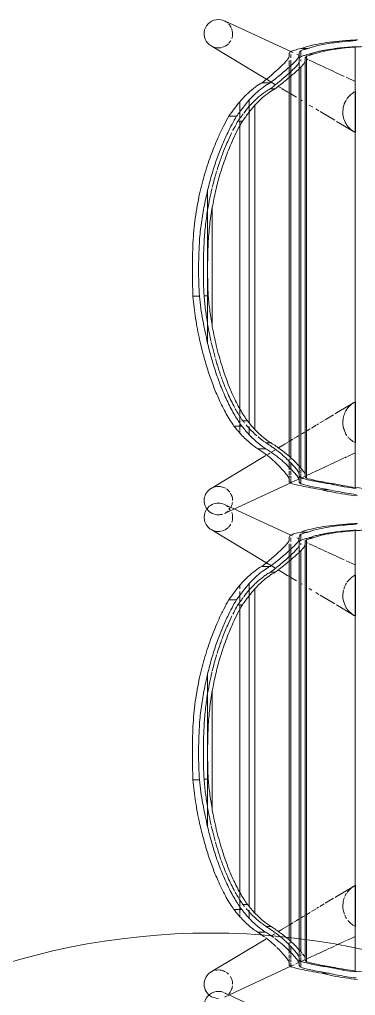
# Model space of a CAD drawing. Header units: millimetres. Extents: x 81609 to 272668, y -8553 to 29000.
# Drawn here: x 106368 to 106651, y 19485 to 20309 of the extents above; entities that cross this region are included whole.
import ezdxf

# ---------------------------------------------------------------- set-up
doc = ezdxf.new("R2010")
doc.units = ezdxf.units.MM
doc.layers.add('I-FURN-1', color=7, linetype='Continuous', lineweight=9, true_color=0xf0f0f0)

# ---------------------------------------------------------------- blocks, each defined once
blk = doc.blocks.new('Chair_IconsOfDenmark_NamNam_WoodChair - 1_186-26336287-План размещения напольных электротехнических лючков и розеток 2 этажа в осях 23-33')
at = {"layer": 'I-FURN-1'}
for p, q in [((188.81, 270.72), (188.81, 276.1)), ((165.38, 263.74), (149.05, 263.74)), ((261.79, 263.74), (165.38, 263.74)), ((261.79, 263.74), (165.38, 263.74)), ((189.26, 266.79), (189.26, 263.25)), ((278.31, 263.74), (261.79, 263.74)), ((26.64, 260.87), (54.37, 214.77)), ((264.14, 259.78), (163.1, 259.78)), ((372.36, 214.77), (400.09, 260.87)), ((31.75, 192.92), (5.47, 249.64)), ((421.27, 249.64), (395.33, 193.66)), ((79.27, 234.97), (79.27, 241.51)), ((340.75, 239.38), (340.75, 245.82)), ((75.16, 236.61), (73.3, 236.61)), ((87.82, 236.61), (75.9, 236.61)), ((83.69, 234.02), (83.69, 230.18)), ((93.38, 236.61), (89.01, 236.61)), ((332.08, 236.61), (93.87, 236.61)), ((336.59, 236.61), (332.55, 236.61)), ((336.59, 238.17), (336.59, 234.38)), ((353.01, 236.61), (338.72, 236.61)), ((77.21, 228.61), (71.82, 228.61)), ((350.06, 223.91), (76.35, 223.91)), ((78.88, 228.61), (77.21, 228.61)), ((78.88, 228.61), (77.21, 228.61)), ((349.14, 228.61), (81.81, 228.61)), ((349.14, 228.61), (81.81, 228.61)), ((354.59, 228.61), (349.14, 228.61)), ((60.16, 214.77), (60.16, 221.48)), ((60.16, 214.64), (60.16, 214.77)), ((65.06, 214.31), (65.06, 210.29)), ((368.9, 211.03), (368.9, 217.96)), ((55.38, 213.09), (56.48, 211.26)), ((57.11, 210.2), (58.94, 207.17)), ((363.99, 206.68), (363.99, 210.74)), ((367.37, 206.47), (371.99, 214.14)), ((60.8, 204.07), (61.76, 202.48)), ((61.78, 202.44), (62.57, 201.12)), ((62.68, 200.94), (64.25, 198.33)), ((64.47, 197.96), (65.53, 196.21)), ((361.1, 196.04), (363.98, 200.83)), ((364.05, 200.95), (365.97, 204.14)), ((32.96, 193.59), (31.12, 193.59)), ((32.76, 190.73), (31.86, 192.68)), ((34.57, 186.84), (32.76, 190.73)), ((35.34, 195.1), (32.83, 195.1)), ((34.78, 193.59), (32.96, 193.59)), ((37.05, 193.59), (35.22, 193.59)), ((37.58, 195.1), (35.34, 195.1)), ((41.13, 193.59), (37.96, 193.59)), ((41.21, 195.1), (38.1, 195.1)), ((48.1, 193.59), (41.72, 193.59)), ((50.14, 195.1), (42.28, 195.1)), ((51.56, 195.1), (50.14, 195.1)), ((52.37, 193.59), (51.02, 193.59)), ((378.4, 193.59), (52.45, 193.59)), ((377.09, 195.1), (53.8, 195.1)), ((65.91, 195.58), (68.17, 191.81)), ((68.65, 191.02), (70.09, 188.62)), ((356.8, 188.9), (359.56, 193.48)), ((359.84, 193.94), (360.99, 195.86)), ((382.16, 195.1), (377.09, 195.1)), ((388.01, 193.59), (378.4, 193.59)), ((387.89, 195.1), (383.31, 195.1)), ((391.21, 193.59), (389.93, 193.59)), ((393.12, 195.1), (390.75, 195.1)), ((392.97, 193.59), (391.58, 193.59)), ((395.33, 193.66), (394.62, 192.13)), ((37.4, 185.19), (30.6, 185.19)), ((33.1, 186.5), (43.37, 186.5)), ((36.81, 182), (35.34, 185.16)), ((35.63, 185.19), (37.4, 185.19)), ((39.68, 186.6), (37.29, 186.6)), ((37.4, 185.19), (38.9, 185.19)), ((38.9, 185.19), (37.4, 185.19)), ((37.77, 181.5), (388.18, 181.5)), ((39.57, 185.19), (42.24, 185.19)), ((42.24, 185.19), (39.57, 185.19)), ((41.58, 186.6), (39.68, 186.6)), ((71.25, 186.6), (42.36, 186.6)), ((43.5, 186.5), (382.24, 186.5)), ((43.86, 185.19), (382.27, 185.19)), ((382.27, 185.19), (43.86, 185.19)), ((70.14, 188.54), (71.08, 186.98)), ((383.55, 186.6), (71.64, 186.6)), ((72.32, 184.91), (73.09, 183.64)), ((73.12, 183.59), (74.03, 182.07)), ((353.81, 183.92), (354.58, 185.19)), ((382.6, 186.5), (392.79, 186.5)), ((386.52, 186.6), (384.89, 186.6)), ((388.82, 186.6), (386.52, 186.6)), ((387.24, 185.19), (388.67, 185.19)), ((388.67, 185.19), (387.24, 185.19)), ((396.02, 185.19), (390.99, 185.19)), ((393, 188.63), (392.08, 186.65)), ((397.95, 178.82), (397.95, 184.92)), ((391.35, 180.26), (35.32, 180.26)), ((39.08, 177.09), (37.62, 180.24)), ((41.5, 171.87), (39.31, 176.59)), ((75.27, 180.01), (76.96, 177.2)), ((77.57, 176.2), (79.98, 172.19)), ((348.46, 175.01), (350.23, 177.97)), ((386.37, 174.32), (385.77, 173.03)), ((388.11, 178.08), (386.57, 174.76)), ((389.12, 180.26), (388.49, 178.9)), ((393.02, 178.32), (393.02, 174.72)), ((25.53, 161.18), (25.53, 167.51)), ((42.47, 169.77), (41.55, 171.75)), ((44.71, 164.94), (42.61, 169.46)), ((80.39, 171.51), (81.23, 170.11)), ((81.87, 169.04), (84.03, 165.45)), ((337.37, 156.58), (344.75, 168.85)), ((345.33, 169.82), (346.9, 172.43)), ((382.2, 165.33), (381.18, 163.12)), ((384.07, 169.37), (382.4, 165.76)), ((385.65, 172.76), (384.17, 169.57)), ((30.44, 160.25), (30.44, 156.41)), ((46.34, 161.42), (44.82, 164.71)), ((48.51, 156.74), (46.56, 160.95)), ((84.59, 164.52), (88.83, 157.47)), ((378.31, 156.92), (377.72, 155.66)), ((381.02, 162.77), (378.52, 157.38)), ((49.7, 154.18), (48.68, 156.37)), ((52.33, 148.49), (49.99, 153.55)), ((89.54, 156.28), (90.32, 154.99)), ((90.32, 154.99), (99.21, 140.2)), ((327.52, 140.2), (336.42, 155)), ((377.51, 155.21), (374.38, 148.46)), ((53.26, 146.49), (52.57, 147.98)), ((56.3, 139.92), (53.61, 145.73)), ((373.72, 147.02), (370.14, 139.3)), ((399.13, 139.28), (27.46, 139.28)), ((65.06, 139.11), (99.83, 139.11)), ((326.9, 139.11), (361.67, 139.11))]:
    blk.add_line(p, q, dxfattribs=at)
for centre, start, end in [((16.35, 254.69), 127.35394, 180), ((16.35, 254.69), 25.09167, 127.35394), ((410.38, 254.69), 0, 148.97468), ((16.35, 254.69), 0, 25.09167), ((410.38, 254.69), 157.41264, 177.33433), ((16.35, 254.69), 180.19708, 197.86118), ((16.35, 254.69), 204.8593, 222.76701), ((16.35, 254.69), 307.25288, 325.21362), ((16.35, 254.69), 330.20628, 347.32894), ((16.35, 254.69), 347.88821, 357.85567), ((410.38, 254.69), 177.33433, 180), ((410.38, 254.69), 180, 190.24056), ((410.38, 254.69), 193.26516, 225), ((410.38, 254.69), 317.23299, 0), ((16.35, 254.69), 228.09073, 235.71798), ((16.35, 254.69), 244.0927, 262.93771), ((16.35, 254.69), 270.6963, 302.30066), ((410.38, 254.69), 227.7598, 241.4145), ((410.38, 254.69), 249.84458, 269.41996), ((410.38, 254.69), 270, 292.28186), ((410.38, 254.69), 296.26353, 311.90927)]:
    blk.add_arc(centre, 12, start, end, dxfattribs=at)
for points in [[(152.06, 270.48), (158.03, 271.8), (170.13, 274.11), (182.53, 275.59), (188.81, 276.1)], [(188.81, 276.1), (196.32, 276.44), (211.32, 276.79), (226.32, 276.44), (233.81, 276.1)], [(233.81, 276.1), (240.92, 275.77), (254.94, 274.46), (268.57, 271.96), (275.29, 270.48)], [(125.2, 263.16), (129.49, 264.53), (138.25, 267.16), (147.4, 269.44), (152.06, 270.48)], [(149.05, 263.74), (144.92, 262.77), (136.82, 260.67), (129.02, 258.29), (125.2, 257.04)], [(188.81, 270.72), (181.99, 270.04), (168.54, 268.05), (155.48, 265.17), (149.05, 263.74)], [(165.38, 263.74), (169.3, 264.38), (177.21, 265.57), (185.23, 266.45), (189.26, 266.79)], [(233.81, 270.72), (226.32, 271.14), (211.32, 271.57), (196.32, 271.14), (188.81, 270.72)], [(189.26, 266.79), (196.63, 267.14), (211.37, 267.5), (226.11, 267.13), (233.49, 266.78)], [(233.49, 263.25), (226.11, 263.59), (211.37, 263.95), (196.63, 263.6), (189.26, 263.25)], [(233.49, 266.78), (238.27, 266.56), (247.78, 265.78), (257.14, 264.47), (261.79, 263.74)], [(278.31, 263.74), (273.54, 264.81), (263.88, 266.93), (248.96, 269.45), (238.89, 270.43), (233.81, 270.72)], [(261.79, 263.74), (265.15, 263.19), (268.46, 262.57), (271.73, 261.89)], [(275.29, 270.48), (278.25, 269.82), (284.08, 268.42), (289.76, 266.85), (292.56, 266.03)], [(292.56, 259.95), (290.24, 260.63), (285.54, 261.96), (280.74, 263.17), (278.31, 263.74)], [(292.56, 266.03), (298.36, 264.33), (309.4, 260.59), (319.28, 256.47), (323.94, 254.4)], [(125.2, 257.04), (120.48, 255.51), (111.5, 252.21), (103.46, 248.64), (99.67, 246.84)], [(102.38, 254.4), (105.82, 255.93), (113.08, 258.98), (121.04, 261.83), (125.2, 263.16)], [(163.1, 259.78), (156.88, 258.67), (144.76, 256.03), (133.25, 252.73), (127.65, 250.96)], [(127.65, 254.57), (129.06, 255.01), (130.47, 255.44), (131.89, 255.87)], [(131.89, 255.87), (133.28, 256.28), (134.69, 256.69), (136.1, 257.09)], [(150.77, 260.84), (155.22, 261.85), (159.76, 262.76), (164.37, 263.57)], [(189.26, 263.25), (184.83, 262.88), (176.04, 261.9), (167.39, 260.52), (163.1, 259.78)], [(264.14, 259.78), (259.11, 260.63), (248.98, 262.13), (238.68, 263), (233.49, 263.25)], [(290.35, 253.71), (286.15, 254.92), (277.57, 257.16), (268.67, 258.99), (264.14, 259.78)], [(280.89, 259.82), (282.09, 259.52), (283.28, 259.22), (284.47, 258.91)], [(284.47, 258.91), (286.45, 258.39), (288.41, 257.85), (290.35, 257.3)], [(290.35, 257.3), (290.9, 257.14), (291.45, 256.98), (292, 256.82)], [(292, 256.82), (292.85, 256.57), (293.7, 256.32), (294.53, 256.06)], [(326.66, 246.84), (323.36, 248.4), (316.43, 251.51), (304.97, 256), (296.8, 258.69), (292.56, 259.95)], [(295.33, 255.81), (297.39, 255.17), (299.41, 254.51), (301.39, 253.83)], [(79.27, 241.51), (82.28, 243.64), (89.14, 247.99), (97.68, 252.3), (102.38, 254.4)], [(127.65, 250.96), (123.57, 249.67), (115.76, 246.91), (108.66, 243.92), (105.29, 242.4)], [(119.19, 251.71), (119.59, 251.86), (120, 252.01), (120.41, 252.15)], [(121.02, 252.37), (121.75, 252.63), (122.5, 252.88), (123.25, 253.14)], [(123.25, 253.14), (124.69, 253.63), (126.16, 254.11), (127.65, 254.57)], [(321.02, 242.4), (316.48, 244.43), (306.83, 248.46), (296.03, 252.07), (290.35, 253.71)], [(301.39, 253.83), (302.82, 253.34), (304.22, 252.85), (305.6, 252.34)], [(305.6, 252.34), (306.34, 252.07), (307.07, 251.8), (307.79, 251.53)], [(308.31, 251.34), (312.16, 249.88), (315.84, 248.37), (319.37, 246.84)], [(323.94, 254.4), (327.08, 253), (333.02, 250.15), (338.29, 247.26), (340.75, 245.82)], [(73.3, 236.61), (74.22, 237.38), (76.13, 238.98), (78.19, 240.66), (79.27, 241.51)], [(99.67, 246.84), (95.58, 244.9), (88.09, 240.93), (81.98, 236.94), (79.27, 234.97)], [(105.29, 242.4), (100.92, 240.42), (92.95, 236.35), (86.52, 232.22), (83.69, 230.18)], [(85.19, 235.07), (87.12, 236.39), (89.21, 237.71), (91.46, 239.03)], [(91.46, 239.03), (92.29, 239.52), (93.14, 240.01), (94.02, 240.49)], [(94.93, 240.99), (98.5, 242.94), (102.42, 244.86), (106.7, 246.74)], [(319.37, 246.84), (322.08, 245.67), (324.66, 244.47), (327.12, 243.25)], [(336.59, 234.38), (334.3, 235.73), (329.41, 238.44), (323.92, 241.1), (321.02, 242.4)], [(340.75, 239.38), (338.65, 240.63), (334.2, 243.14), (329.26, 245.62), (326.66, 246.84)], [(328.52, 242.56), (329.79, 241.92), (331.02, 241.27), (332.21, 240.63)], [(332.21, 240.63), (332.96, 240.23), (333.69, 239.82), (334.41, 239.42)], [(334.67, 239.28), (335.32, 238.91), (335.96, 238.54), (336.59, 238.17)], [(340.75, 245.82), (343.08, 244.18), (347.45, 240.98), (351.25, 238.02), (353.01, 236.61)], [(354.59, 228.61), (352.65, 230.25), (348.42, 233.7), (343.43, 237.44), (340.75, 239.38)], [(60.16, 221.48), (61.59, 223.75), (65.21, 228.56), (70.35, 233.85), (73.3, 236.61)], [(79.27, 234.97), (77.9, 233.85), (75.28, 231.66), (72.93, 229.61), (71.82, 228.61)], [(77.21, 228.61), (78.19, 229.46), (79.22, 230.34), (80.3, 231.25)], [(81.82, 232.51), (82.43, 233), (83.05, 233.51), (83.69, 234.02)], [(83.69, 234.02), (84.12, 234.33), (84.55, 234.63), (85, 234.94)], [(336.59, 238.17), (337.96, 237.2), (339.27, 236.25), (340.54, 235.31)], [(350.06, 223.91), (348.18, 225.51), (344.05, 228.87), (339.2, 232.5), (336.59, 234.38)], [(340.54, 235.31), (341.24, 234.79), (341.92, 234.28), (342.58, 233.78)], [(343.33, 233.21), (345.42, 231.62), (347.36, 230.08), (349.14, 228.61)], [(353.01, 236.61), (355.65, 234.29), (360.33, 229.8), (365.59, 223.52), (367.99, 219.75), (368.9, 217.96)], [(71.82, 228.61), (69.24, 226.09), (64.72, 221.22), (61.47, 216.76), (60.16, 214.64)], [(76.35, 223.91), (73.86, 221.46), (69.48, 216.73), (66.33, 212.37), (65.06, 210.29)], [(71.11, 222.3), (72.91, 224.33), (74.94, 226.44), (77.21, 228.61)], [(83.69, 230.18), (82.33, 229.07), (79.76, 226.92), (77.44, 224.89), (76.35, 223.91)], [(349.14, 228.61), (351.56, 226.44), (353.71, 224.33), (355.6, 222.29)], [(363.99, 206.68), (363.16, 208.36), (361.02, 211.9), (356.41, 217.69), (352.34, 221.79), (350.06, 223.91)], [(368.9, 211.03), (368.05, 212.74), (365.85, 216.34), (361.11, 222.24), (356.93, 226.45), (354.59, 228.61)], [(60.16, 214.64), (58.39, 211.91), (54.94, 206.89), (51.68, 202.78), (50.1, 200.94)], [(51.05, 209.28), (52.48, 210.93), (53.94, 212.75), (55.44, 214.76)], [(55.44, 214.76), (55.46, 214.78), (55.47, 214.8), (55.49, 214.82)], [(55.49, 214.82), (57.01, 216.86), (58.56, 219.08), (60.16, 221.48)], [(62.07, 209.87), (63.05, 211.28), (64.04, 212.76), (65.06, 214.31)], [(65.06, 214.31), (65.15, 214.45), (65.24, 214.6), (65.33, 214.75)], [(65.33, 214.75), (66.63, 216.78), (68.22, 218.92), (70.11, 221.14)], [(355.68, 222.2), (357.54, 220.19), (359.13, 218.25), (360.49, 216.38)], [(360.62, 216.21), (360.98, 215.71), (361.33, 215.21), (361.66, 214.71)], [(361.66, 214.71), (362.49, 213.46), (363.21, 212.25), (363.82, 211.08)], [(368.9, 217.96), (370.21, 216.31), (372.72, 213.21), (374.99, 210.52), (376.08, 209.28)], [(45.24, 203.16), (46.17, 204.05), (48.08, 205.97), (50.05, 208.14), (51.05, 209.28)], [(65.06, 210.29), (63.22, 207.44), (59.65, 202.21), (56.28, 197.93), (54.64, 196.04)], [(55.2, 200.94), (56.75, 202.74), (58.35, 204.75), (59.99, 206.98)], [(60.13, 207.17), (60.77, 208.04), (61.41, 208.94), (62.07, 209.87)], [(363.99, 210.74), (365.44, 208.88), (366.82, 207.14), (368.13, 205.52)], [(372.48, 196.04), (371.23, 197.52), (368.56, 200.78), (365.57, 204.62), (363.99, 206.68)], [(377.02, 200.94), (375.82, 202.36), (373.26, 205.46), (370.4, 209.09), (368.9, 211.03)], [(376.08, 209.28), (378.5, 206.49), (382.87, 201.65), (386.27, 198.35), (387.72, 197.09)], [(38.29, 197.09), (39.26, 197.83), (41.39, 199.59), (43.89, 201.88), (45.24, 203.16)], [(50.1, 200.94), (49.26, 199.98), (47.62, 198.15), (46.02, 196.49), (45.24, 195.71)], [(50.29, 195.67), (51.06, 196.44), (51.84, 197.24), (52.64, 198.09)], [(52.67, 198.12), (53.5, 199.02), (54.34, 199.96), (55.2, 200.94)], [(368.17, 205.47), (369.49, 203.83), (370.75, 202.32), (371.93, 200.94)], [(371.93, 200.94), (374.33, 198.12), (378.64, 193.23), (381.97, 189.89), (383.38, 188.62)], [(388.42, 188.62), (387.01, 189.89), (383.71, 193.23), (379.42, 198.12), (377.02, 200.94)], [(31.12, 193.59), (31.28, 193.84), (31.59, 194.28), (31.88, 194.6), (32.01, 194.73)], [(32.83, 195.1), (32.91, 195.1), (32.98, 195.09), (33.06, 195.07)], [(33.06, 195.07), (33.72, 194.92), (35.26, 195.1), (37.21, 196.26), (38.29, 197.09)], [(45.24, 195.71), (43.71, 194.19), (40.89, 191.49), (38.55, 189.46), (37.5, 188.62)], [(50.14, 191.16), (48.54, 189.54), (45.6, 186.66), (43.18, 184.52), (42.09, 183.64)], [(42.55, 188.62), (43.59, 189.44), (44.74, 190.43), (46, 191.59)], [(46.1, 191.67), (46.59, 192.12), (47.1, 192.59), (47.62, 193.09)], [(47.62, 193.09), (48.42, 193.84), (49.26, 194.66), (50.14, 195.53)], [(54.64, 196.04), (53.87, 195.15), (52.35, 193.45), (50.87, 191.9), (50.14, 191.16)], [(383.78, 183.64), (382.4, 184.92), (379.13, 188.28), (374.86, 193.2), (372.48, 196.04)], [(387.72, 197.09), (388.02, 196.83), (388.61, 196.36), (389.15, 195.99), (389.42, 195.82)], [(389.42, 195.82), (390, 195.47), (391.15, 194.98), (392.28, 194.96), (392.84, 195.07)], [(392.84, 195.07), (392.93, 195.09), (393.03, 195.1), (393.12, 195.1)], [(395.4, 193.59), (395.79, 192.85), (396.6, 190.64), (397.48, 187.03), (397.95, 184.92)], [(32.01, 186.56), (31.81, 186.49), (31.38, 186.19), (30.87, 185.58), (30.6, 185.19)], [(32.47, 186.57), (32.39, 186.59), (32.24, 186.61), (32.09, 186.58), (32.01, 186.56)], [(37.5, 188.62), (36.45, 187.78), (34.56, 186.6), (33.1, 186.41), (32.47, 186.57)], [(33.35, 176.38), (33.8, 178.54), (34.64, 182.24), (35.32, 184.48), (35.63, 185.19)], [(36.23, 181.27), (35.95, 181.05), (35.65, 180.71), (35.32, 180.26)], [(35.63, 185.19), (35.89, 185.57), (36.13, 185.87), (36.36, 186.09)], [(36.98, 181.6), (36.75, 181.6), (36.5, 181.49), (36.23, 181.27)], [(36.36, 186.09), (36.59, 186.32), (36.8, 186.47), (37, 186.54)], [(37, 181.6), (36.99, 181.6), (36.98, 181.6), (36.98, 181.6)], [(37, 186.54), (37.08, 186.57), (37.16, 186.59), (37.24, 186.6)], [(37.08, 181.59), (37.05, 181.59), (37.02, 181.6), (37, 181.6)], [(37.16, 181.57), (37.14, 181.58), (37.11, 181.59), (37.08, 181.59)], [(42.09, 183.64), (41.06, 182.79), (39.2, 181.6), (37.77, 181.41), (37.16, 181.57)], [(37.24, 186.6), (37.33, 186.6), (37.41, 186.59), (37.49, 186.57)], [(37.49, 186.57), (38.12, 186.41), (39.59, 186.6), (41.49, 187.78), (42.55, 188.62)], [(383.38, 188.62), (383.57, 188.46), (383.75, 188.3), (383.93, 188.15)], [(384.45, 183.06), (384.34, 183.15), (384.12, 183.33), (383.9, 183.53), (383.78, 183.64)], [(383.93, 188.15), (384.11, 188.01), (384.28, 187.87), (384.45, 187.74)], [(384.45, 187.74), (385.15, 187.23), (385.83, 186.87), (386.52, 186.68)], [(388.99, 181.57), (388.25, 181.43), (386.75, 181.54), (385.22, 182.42), (384.45, 183.06)], [(386.52, 186.68), (386.93, 186.56), (387.34, 186.5), (387.75, 186.5)], [(387.75, 186.5), (388.02, 186.5), (388.28, 186.52), (388.55, 186.57)], [(389.42, 187.8), (389.26, 187.92), (388.93, 188.17), (388.6, 188.47), (388.42, 188.62)], [(388.55, 186.57), (388.64, 186.59), (388.73, 186.6), (388.82, 186.6)], [(388.82, 186.6), (389.11, 186.6), (389.41, 186.51), (389.72, 186.33)], [(389.25, 181.6), (389.17, 181.6), (389.08, 181.59), (388.99, 181.57)], [(390.13, 181.35), (389.83, 181.51), (389.54, 181.6), (389.25, 181.6)], [(393.59, 186.57), (392.9, 186.44), (391.53, 186.52), (390.12, 187.26), (389.42, 187.8)], [(389.72, 186.33), (390.13, 186.1), (390.55, 185.72), (390.99, 185.19)], [(391.35, 180.26), (390.93, 180.76), (390.52, 181.13), (390.13, 181.35)], [(390.99, 185.19), (391.29, 184.59), (391.62, 183.7), (391.96, 182.54)], [(391.96, 182.54), (392.05, 182.21), (392.15, 181.86), (392.25, 181.49)], [(392.25, 181.49), (392.5, 180.56), (392.75, 179.5), (393.02, 178.32)], [(393.86, 186.6), (393.77, 186.6), (393.68, 186.59), (393.59, 186.57)], [(394.76, 186.33), (394.45, 186.51), (394.15, 186.6), (393.86, 186.6)], [(396.02, 185.19), (395.59, 185.72), (395.17, 186.1), (394.76, 186.33)], [(397.95, 178.82), (397.6, 180.34), (396.93, 182.95), (396.32, 184.62), (396.02, 185.19)], [(397.95, 184.92), (399.59, 180.61), (402.39, 169.33), (404.02, 154.66), (404.56, 147.17)], [(31.94, 169.03), (32.29, 170.98), (32.64, 172.81), (32.97, 174.49)], [(32.97, 174.49), (33.1, 175.14), (33.23, 175.77), (33.35, 176.38)], [(393.02, 174.72), (392.72, 176.03), (392.14, 178.29), (391.61, 179.75), (391.35, 180.26)], [(393.02, 178.32), (393.47, 177.15), (393.9, 175.87), (394.32, 174.47)], [(394.32, 174.47), (394.52, 173.8), (394.71, 173.1), (394.91, 172.37)], [(20.29, 137.42), (20.69, 140.9), (21.61, 147.89), (23.37, 158.13), (24.77, 164.5), (25.53, 167.51)], [(30.44, 160.25), (30.77, 162.22), (31.09, 164.13), (31.4, 165.95)], [(31.4, 165.95), (31.58, 167.01), (31.76, 168.03), (31.94, 169.03)], [(394.91, 172.37), (395.21, 171.24), (395.5, 170.04), (395.77, 168.8)], [(395.77, 168.8), (396.03, 167.61), (396.29, 166.37), (396.52, 165.1)], [(396.52, 165.1), (396.99, 162.6), (397.41, 159.95), (397.78, 157.2)], [(25.53, 161.18), (24.98, 158.86), (23.94, 154.02), (22.61, 146.38), (21.89, 141.18), (21.57, 138.6)], [(28.56, 151.12), (29.05, 153.86), (29.59, 156.54), (30.18, 159.12)], [(30.18, 159.12), (30.27, 159.5), (30.36, 159.87), (30.44, 160.25)], [(26.66, 138.6), (27.08, 141.9), (27.56, 145.22), (28.11, 148.49)], [(30.44, 156.41), (29.83, 153.71), (28.73, 148.06), (27.85, 142.19), (27.46, 139.28)], [(90.39, 148.02), (91.23, 147.66), (92.04, 147.23), (92.82, 146.74)], [(99.21, 140.22), (99.43, 139.86), (99.63, 139.49), (99.83, 139.11)], [(352.9, 147.75), (353.57, 147.42), (354.22, 147.07), (354.86, 146.67)], [(404.56, 147.17), (404.68, 145.55), (404.91, 142.29), (405.12, 139.04), (405.22, 137.42)], [(27.46, 139.28), (25.39, 122.1), (21.78, 87.61), (19.27, 52.88), (18.29, 35.47)], [(399.58, 131.68), (399.51, 132.94), (399.36, 135.48), (399.21, 138.01), (399.13, 139.28)]]:
    blk.add_open_spline(points, degree=3, dxfattribs=at)
for points, knots in [([(137.09, 257.37), (140.03, 258.19), (144.28, 259.31), (148.61, 260.34), (149.92, 260.64)], [0.2606458, 0.2606458, 0.2606458, 0.2606458, 0.5, 0.6031778, 0.6031778, 0.6031778, 0.6031778]), ([(271.73, 261.89), (273.28, 261.57), (276.01, 260.98), (278.71, 260.34), (279.88, 260.06)], [0.3391796, 0.3391796, 0.3391796, 0.3391796, 0.5, 0.6238323, 0.6238323, 0.6238323, 0.6238323]), ([(106.95, 246.84), (110.1, 248.21), (114.14, 249.86), (118.4, 251.43), (119.19, 251.71)], [0, 0, 0, 0, 0.5, 0.6115554, 0.6115554, 0.6115554, 0.6115554]), ([(25.53, 167.51), (26.11, 170.8), (27.22, 177), (29.28, 187.31), (30.48, 192.06), (31.12, 193.59)], [0, 0, 0, 0, 0.25, 0.5, 1, 1, 1, 1]), ([(32.01, 194.73), (32.18, 194.88), (32.45, 195.05), (32.73, 195.1), (32.83, 195.1)], [0, 0, 0, 0, 0.5, 0.7895212, 0.7895212, 0.7895212, 0.7895212]), ([(393.12, 195.1), (393.43, 195.1), (394.16, 194.88), (394.94, 194.15), (395.4, 193.59)], [0.1164263, 0.1164263, 0.1164263, 0.1164263, 0.5, 1, 1, 1, 1]), ([(30.6, 185.19), (30, 183.79), (28.87, 179.38), (27.01, 169.87), (26.04, 164.18), (25.53, 161.18)], [0, 0, 0, 0, 0.5, 0.75, 1, 1, 1, 1]), ([(35.32, 180.26), (34.72, 178.89), (33.62, 174.48), (31.82, 165), (30.91, 159.36), (30.44, 156.41)], [0, 0, 0, 0, 0.5, 0.75, 1, 1, 1, 1]), ([(399.13, 139.28), (398.75, 144.8), (397.79, 154.64), (395.58, 166.84), (393.92, 172.46), (393.02, 174.72)], [0, 0, 0, 0, 0.4, 0.7, 1, 1, 1, 1]), ([(404.56, 138.6), (404.19, 144.85), (403.21, 156.01), (400.82, 169.86), (398.97, 176.25), (397.95, 178.82)], [0, 0, 0, 0, 0.4, 0.7, 1, 1, 1, 1]), ([(397.84, 156.79), (398.03, 155.34), (398.75, 149.42), (399.26, 143.2), (399.54, 138.6)], [0.6, 0.6, 0.6, 0.6, 0.7, 1, 1, 1, 1]), ([(28.11, 148.49), (28.17, 148.89), (28.32, 149.76), (28.48, 150.64), (28.56, 151.12)], [0.4460073, 0.4460073, 0.4460073, 0.4460073, 0.5, 0.565955, 0.565955, 0.565955, 0.565955]), ([(71.22, 146.23), (71.87, 146.68), (74.27, 148.12), (78.84, 149.66), (84.45, 149.83), (89.5, 148.6), (93.74, 146.37), (97.32, 143.14), (99.09, 140.53), (99.83, 139.11)], [-0.7777778, -0.7777778, -0.7777778, -0.7777778, -0.7222222, -0.5833333, -0.4444444, -0.3333333, -0.2222222, -0.1111111, 0, 0, 0, 0]), ([(75.44, 148.43), (76.56, 148.85), (79.64, 149.68), (84.45, 149.83), (87.94, 148.98), (89.43, 148.42)], [-0.6666667, -0.6666667, -0.6666667, -0.6666667, -0.5833333, -0.4444444, -0.3333333, -0.3333333, -0.3333333, -0.3333333]), ([(335.89, 147.81), (337.43, 148.54), (340.98, 149.67), (346.79, 149.84), (350.73, 148.74), (352.6, 147.88)], [-0.7026693, -0.7026693, -0.7026693, -0.7026693, -0.5833333, -0.4444444, -0.3002988, -0.3002988, -0.3002988, -0.3002988]), ([(65.65, 140.21), (66.44, 141.58), (67.85, 143.43), (69.59, 144.99), (70.19, 145.47)], [-0.971203, -0.971203, -0.971203, -0.971203, -0.8611111, -0.8074828, -0.8074828, -0.8074828, -0.8074828]), ([(71.82, 146.63), (72.29, 146.93), (73.16, 147.43), (74.07, 147.86), (74.48, 148.04)], [-0.76097034, -0.76097034, -0.76097034, -0.76097034, -0.72222222, -0.69082846, -0.69082846, -0.69082846, -0.69082846]), ([(93.63, 146.2), (94.94, 145.29), (96.8, 143.61), (98.28, 141.66), (98.77, 140.92)], [-0.2222222, -0.2222222, -0.2222222, -0.2222222, -0.1111111, -0.0487601, -0.0487601, -0.0487601, -0.0487601]), ([(326.9, 139.11), (327.83, 140.89), (329.56, 143.29), (332.58, 145.93), (334.46, 147.11), (335.56, 147.66), (335.77, 147.76)], [-1, -1, -1, -1, -0.8611111, -0.7916667, -0.7222222, -0.705592, -0.705592, -0.705592, -0.705592]), ([(355.52, 146.23), (356.83, 145.33), (359.11, 143.28), (360.79, 140.8), (361.46, 139.51)], [-0.2222222, -0.2222222, -0.2222222, -0.2222222, -0.1111111, -0.0103568, -0.0103568, -0.0103568, -0.0103568])]:
    blk.add_open_spline(points, degree=3, knots=knots, dxfattribs=at)
blk = doc.blocks.new('Chair_IconsOfDenmark_NamNam_WoodChair - 1_186-V131-План размещения напольных электротехнических лючков и розеток 2 этажа в осях 23-33')
at = {"layer": 'I-FURN-1'}
for p, q in [((188.81, 270.72), (188.81, 276.1)), ((165.38, 263.74), (149.05, 263.74)), ((261.79, 263.74), (165.38, 263.74)), ((261.79, 263.74), (165.38, 263.74)), ((189.26, 266.79), (189.26, 263.25)), ((278.31, 263.74), (261.79, 263.74)), ((26.64, 260.87), (54.37, 214.77)), ((264.14, 259.78), (163.1, 259.78)), ((372.36, 214.77), (400.09, 260.87)), ((31.75, 192.92), (5.47, 249.64)), ((421.27, 249.64), (395.33, 193.66)), ((79.27, 234.97), (79.27, 241.51)), ((340.75, 239.38), (340.75, 245.82)), ((75.16, 236.61), (73.3, 236.61)), ((87.82, 236.61), (75.9, 236.61)), ((83.69, 234.02), (83.69, 230.18)), ((93.38, 236.61), (89.01, 236.61)), ((336.59, 236.61), (93.87, 236.61)), ((336.59, 238.17), (336.59, 234.38)), ((347.87, 236.61), (338.72, 236.61)), ((353.01, 236.61), (349.9, 236.61)), ((77.21, 228.61), (71.82, 228.61)), ((350.06, 223.91), (76.35, 223.91)), ((78.88, 228.61), (77.21, 228.61)), ((78.88, 228.61), (77.21, 228.61)), ((349.14, 228.61), (81.81, 228.61)), ((348.95, 228.61), (81.81, 228.61)), ((354.59, 228.61), (348.95, 228.61)), ((60.16, 214.77), (60.16, 221.48)), ((60.16, 214.64), (60.16, 214.77)), ((65.06, 214.31), (65.06, 210.29)), ((368.9, 211.03), (368.9, 217.96)), ((57.11, 210.2), (58.94, 207.17)), ((363.99, 206.68), (363.99, 210.74)), ((367.37, 206.47), (371.99, 214.14)), ((60.8, 204.07), (61.76, 202.48)), ((61.78, 202.44), (62.57, 201.12)), ((62.68, 200.94), (64.25, 198.33)), ((64.47, 197.96), (65.53, 196.21)), ((361.1, 196.04), (363.98, 200.83)), ((364.05, 200.95), (365.97, 204.14)), ((32.96, 193.59), (31.12, 193.59)), ((32.76, 190.73), (31.86, 192.68)), ((34.9, 195.1), (32.83, 195.1)), ((34.33, 193.59), (32.96, 193.59)), ((37.05, 193.59), (35.22, 193.59)), ((37.58, 195.1), (35.34, 195.1)), ((41.13, 193.59), (37.96, 193.59)), ((41.21, 195.1), (38.1, 195.1)), ((48.1, 193.59), (41.72, 193.59)), ((44.6, 195.1), (42.28, 195.1)), ((50.14, 195.1), (45.14, 195.1)), ((51.56, 195.1), (50.14, 195.1)), ((52.37, 193.59), (51.02, 193.59)), ((54.65, 193.59), (52.45, 193.59)), ((378.4, 193.59), (54.65, 193.59)), ((377.09, 195.1), (54.76, 195.1)), ((65.91, 195.58), (68.17, 191.81)), ((68.65, 191.02), (70.09, 188.62)), ((356.8, 188.9), (359.56, 193.48)), ((359.84, 193.94), (360.99, 195.86)), ((382.16, 195.1), (377.09, 195.1)), ((388.01, 193.59), (378.4, 193.59)), ((387.89, 195.1), (383.31, 195.1)), ((391.21, 193.59), (389.93, 193.59)), ((393.12, 195.1), (390.75, 195.1)), ((392.97, 193.59), (391.58, 193.59)), ((395.33, 193.66), (394.62, 192.13)), ((37.4, 185.19), (31.2, 185.19)), ((33.1, 186.5), (43.27, 186.5)), ((34.57, 186.84), (33.39, 189.37)), ((36.81, 182), (35.34, 185.16)), ((35.63, 185.19), (37.4, 185.19)), ((39.68, 186.6), (37.29, 186.6)), ((37.4, 185.19), (38.9, 185.19)), ((38.9, 185.19), (37.4, 185.19)), ((37.77, 181.5), (53.79, 181.5)), ((39.57, 185.19), (42.24, 185.19)), ((42.24, 185.19), (39.57, 185.19)), ((41.58, 186.6), (39.68, 186.6)), ((43.5, 186.5), (54.15, 186.5)), ((54.16, 186.6), (43.55, 186.6)), ((43.86, 185.19), (54.05, 185.19)), ((54.05, 185.19), (43.86, 185.19)), ((53.79, 181.5), (388.18, 181.5)), ((54.05, 185.19), (382.27, 185.19)), ((382.27, 185.19), (54.05, 185.19)), ((54.15, 186.5), (382.24, 186.5)), ((383.55, 186.6), (54.16, 186.6)), ((70.14, 188.54), (71.08, 186.98)), ((72.32, 184.91), (73.09, 183.64)), ((73.12, 183.59), (74.03, 182.07)), ((353.81, 183.92), (354.58, 185.19)), ((382.6, 186.5), (392.79, 186.5)), ((386.52, 186.6), (384.89, 186.6)), ((388.82, 186.6), (386.52, 186.6)), ((387.24, 185.19), (388.67, 185.19)), ((388.67, 185.19), (387.24, 185.19)), ((396.02, 185.19), (390.99, 185.19)), ((393, 188.63), (392.08, 186.65)), ((397.95, 178.82), (397.95, 184.92)), ((53.7, 180.26), (35.32, 180.26)), ((39.08, 177.09), (37.62, 180.24)), ((40.37, 174.32), (39.31, 176.59)), ((41.5, 171.87), (40.54, 173.94)), ((391.35, 180.26), (53.7, 180.26)), ((75.27, 180.01), (76.96, 177.2)), ((77.57, 176.2), (79.98, 172.19)), ((348.95, 175.83), (350.23, 177.97)), ((386.37, 174.32), (385.77, 173.03)), ((388.11, 178.08), (386.57, 174.76)), ((389.12, 180.26), (388.49, 178.9)), ((393.02, 178.32), (393.02, 174.72)), ((25.53, 161.18), (25.53, 167.51)), ((42.47, 169.77), (41.55, 171.75)), ((44.71, 164.94), (42.61, 169.46)), ((80.39, 171.51), (81.23, 170.11)), ((81.87, 169.04), (84.03, 165.45)), ((337.37, 156.58), (344.75, 168.85)), ((345.33, 169.82), (346.9, 172.43)), ((382.2, 165.33), (381.18, 163.12)), ((384.07, 169.37), (382.4, 165.76)), ((385.65, 172.76), (384.17, 169.57)), ((30.44, 160.25), (30.44, 156.41)), ((46.34, 161.42), (44.82, 164.71)), ((48.51, 156.74), (46.56, 160.95)), ((84.59, 164.52), (88.83, 157.47)), ((378.31, 156.92), (377.72, 155.66)), ((381.02, 162.77), (378.52, 157.38)), ((49.7, 154.18), (48.88, 155.94)), ((52.33, 148.49), (49.99, 153.55)), ((89.54, 156.28), (90.32, 154.99)), ((90.32, 154.99), (99.21, 140.2)), ((327.52, 140.2), (336.42, 155)), ((377.51, 155.21), (374.38, 148.46)), ((53.26, 146.49), (52.57, 147.98)), ((56.3, 139.92), (53.61, 145.73)), ((373.72, 147.02), (370.14, 139.3)), ((45.26, 139.28), (27.46, 139.28)), ((399.13, 139.28), (45.26, 139.28)), ((65.06, 139.11), (99.83, 139.11)), ((326.9, 139.11), (361.67, 139.11))]:
    blk.add_line(p, q, dxfattribs=at)
for centre, start, end in [((16.35, 254.69), 25.09167, 142.31855), ((410.38, 254.69), 56.06329, 148.97468), ((410.38, 254.69), 0, 52.64606), ((16.35, 254.69), 142.31855, 180), ((16.35, 254.69), 17.34676, 25.09167), ((16.35, 254.69), 0, 12.21975), ((410.38, 254.69), 157.41264, 177.33433), ((16.35, 254.69), 315, 325.21362), ((16.35, 254.69), 330.20628, 347.32894), ((16.35, 254.69), 347.88821, 357.85567), ((410.38, 254.69), 177.33433, 180), ((410.38, 254.69), 180, 190.24056), ((410.38, 254.69), 193.26516, 225), ((410.38, 254.69), 317.23299, 329.18651), ((410.38, 254.69), 335.1407, 0), ((16.35, 254.69), 228.09073, 242.24512), ((16.35, 254.69), 244.0927, 262.93771), ((16.35, 254.69), 270.6963, 302.30066), ((410.38, 254.69), 227.7598, 241.4145), ((410.38, 254.69), 249.84458, 269.41996), ((410.38, 254.69), 270, 290.02043), ((410.38, 254.69), 304.28202, 311.90927)]:
    blk.add_arc(centre, 12, start, end, dxfattribs=at)
for points in [[(152.06, 270.48), (158.03, 271.8), (170.13, 274.11), (182.53, 275.59), (188.81, 276.1)], [(188.81, 276.1), (196.32, 276.44), (211.32, 276.79), (226.32, 276.44), (233.81, 276.1)], [(233.81, 276.1), (240.92, 275.77), (254.94, 274.46), (268.57, 271.96), (275.29, 270.48)], [(125.2, 263.16), (129.49, 264.53), (138.25, 267.16), (147.4, 269.44), (152.06, 270.48)], [(149.05, 263.74), (144.92, 262.77), (136.82, 260.67), (129.02, 258.29), (125.2, 257.04)], [(188.81, 270.72), (181.99, 270.04), (168.54, 268.05), (155.48, 265.17), (149.05, 263.74)], [(165.38, 263.74), (169.3, 264.38), (177.21, 265.57), (185.23, 266.45), (189.26, 266.79)], [(233.81, 270.72), (226.32, 271.14), (211.32, 271.57), (196.32, 271.14), (188.81, 270.72)], [(189.26, 266.79), (196.63, 267.14), (211.37, 267.5), (226.11, 267.13), (233.49, 266.78)], [(233.49, 263.25), (226.11, 263.59), (211.37, 263.95), (196.63, 263.6), (189.26, 263.25)], [(233.49, 266.78), (238.27, 266.56), (247.78, 265.78), (257.14, 264.47), (261.79, 263.74)], [(278.31, 263.74), (273.54, 264.81), (263.88, 266.93), (248.96, 269.45), (238.89, 270.43), (233.81, 270.72)], [(261.79, 263.74), (265.15, 263.19), (268.46, 262.57), (271.73, 261.89)], [(275.29, 270.48), (278.25, 269.82), (284.08, 268.42), (289.76, 266.85), (292.56, 266.03)], [(292.56, 259.95), (290.24, 260.63), (285.54, 261.96), (280.74, 263.17), (278.31, 263.74)], [(292.56, 266.03), (298.36, 264.33), (309.4, 260.59), (319.28, 256.47), (323.94, 254.4)], [(125.2, 257.04), (120.48, 255.51), (111.5, 252.21), (103.46, 248.64), (99.67, 246.84)], [(102.38, 254.4), (105.82, 255.93), (113.08, 258.98), (121.04, 261.83), (125.2, 263.16)], [(163.1, 259.78), (156.88, 258.67), (144.76, 256.03), (133.25, 252.73), (127.65, 250.96)], [(127.65, 254.57), (129.06, 255.01), (130.47, 255.44), (131.89, 255.87)], [(131.89, 255.87), (133.28, 256.28), (134.69, 256.69), (136.1, 257.09)], [(150.77, 260.84), (155.22, 261.85), (159.76, 262.76), (164.37, 263.57)], [(189.26, 263.25), (184.83, 262.88), (176.04, 261.9), (167.39, 260.52), (163.1, 259.78)], [(264.14, 259.78), (259.11, 260.63), (248.98, 262.13), (238.68, 263), (233.49, 263.25)], [(290.35, 253.71), (286.15, 254.92), (277.57, 257.16), (268.67, 258.99), (264.14, 259.78)], [(280.89, 259.82), (282.09, 259.52), (283.28, 259.22), (284.47, 258.91)], [(284.47, 258.91), (286.45, 258.39), (288.41, 257.85), (290.35, 257.3)], [(290.35, 257.3), (290.9, 257.14), (291.45, 256.98), (292, 256.82)], [(292, 256.82), (292.85, 256.57), (293.7, 256.32), (294.53, 256.06)], [(326.66, 246.84), (323.36, 248.4), (316.43, 251.51), (304.97, 256), (296.8, 258.69), (292.56, 259.95)], [(295.33, 255.81), (297.39, 255.17), (299.41, 254.51), (301.39, 253.83)], [(79.27, 241.51), (82.28, 243.64), (89.14, 247.99), (97.68, 252.3), (102.38, 254.4)], [(127.65, 250.96), (123.57, 249.67), (115.76, 246.91), (108.66, 243.92), (105.29, 242.4)], [(119.19, 251.71), (119.59, 251.86), (120, 252.01), (120.41, 252.15)], [(121.02, 252.37), (121.75, 252.63), (122.5, 252.88), (123.25, 253.14)], [(123.25, 253.14), (124.69, 253.63), (126.16, 254.11), (127.65, 254.57)], [(321.02, 242.4), (316.48, 244.43), (306.83, 248.46), (296.03, 252.07), (290.35, 253.71)], [(301.39, 253.83), (302.82, 253.34), (304.22, 252.85), (305.6, 252.34)], [(305.6, 252.34), (306.34, 252.07), (307.07, 251.8), (307.79, 251.53)], [(308.31, 251.34), (312.16, 249.88), (315.84, 248.37), (319.37, 246.84)], [(323.94, 254.4), (327.08, 253), (333.02, 250.15), (338.29, 247.26), (340.75, 245.82)], [(73.3, 236.61), (74.22, 237.38), (76.13, 238.98), (78.19, 240.66), (79.27, 241.51)], [(99.67, 246.84), (95.58, 244.9), (88.09, 240.93), (81.98, 236.94), (79.27, 234.97)], [(105.29, 242.4), (100.92, 240.42), (92.95, 236.35), (86.52, 232.22), (83.69, 230.18)], [(85.19, 235.07), (87.12, 236.39), (89.21, 237.71), (91.46, 239.03)], [(91.46, 239.03), (92.29, 239.52), (93.14, 240.01), (94.02, 240.49)], [(94.93, 240.99), (98.5, 242.94), (102.42, 244.86), (106.7, 246.74)], [(319.37, 246.84), (322.08, 245.67), (324.66, 244.47), (327.12, 243.25)], [(336.59, 234.38), (334.3, 235.73), (329.41, 238.44), (323.92, 241.1), (321.02, 242.4)], [(340.75, 239.38), (338.65, 240.63), (334.2, 243.14), (329.26, 245.62), (326.66, 246.84)], [(328.52, 242.56), (330.58, 241.52), (332.54, 240.47), (334.41, 239.42)], [(334.67, 239.28), (335.32, 238.91), (335.96, 238.54), (336.59, 238.17)], [(340.75, 245.82), (343.08, 244.18), (347.45, 240.98), (351.25, 238.02), (353.01, 236.61)], [(354.59, 228.61), (352.65, 230.25), (348.42, 233.7), (343.43, 237.44), (340.75, 239.38)], [(60.16, 221.48), (61.59, 223.75), (65.21, 228.56), (70.35, 233.85), (73.3, 236.61)], [(79.27, 234.97), (77.9, 233.85), (75.28, 231.66), (72.93, 229.61), (71.82, 228.61)], [(77.21, 228.61), (78.19, 229.46), (79.22, 230.34), (80.3, 231.25)], [(81.82, 232.51), (82.43, 233), (83.05, 233.51), (83.69, 234.02)], [(83.69, 234.02), (84.12, 234.33), (84.55, 234.63), (85, 234.94)], [(336.59, 238.17), (337.96, 237.2), (339.27, 236.25), (340.54, 235.31)], [(350.06, 223.91), (348.18, 225.51), (344.05, 228.87), (339.2, 232.5), (336.59, 234.38)], [(340.54, 235.31), (341.24, 234.79), (341.92, 234.28), (342.58, 233.78)], [(343.33, 233.21), (345.42, 231.62), (347.36, 230.08), (349.14, 228.61)], [(353.01, 236.61), (355.65, 234.29), (360.33, 229.8), (365.59, 223.52), (367.99, 219.75), (368.9, 217.96)], [(71.82, 228.61), (69.24, 226.09), (64.72, 221.22), (61.47, 216.76), (60.16, 214.64)], [(76.35, 223.91), (73.86, 221.46), (69.48, 216.73), (66.33, 212.37), (65.06, 210.29)], [(70.19, 221.23), (72.2, 223.6), (74.54, 226.06), (77.21, 228.61)], [(83.69, 230.18), (82.33, 229.07), (79.76, 226.92), (77.44, 224.89), (76.35, 223.91)], [(349.14, 228.61), (351.56, 226.44), (353.71, 224.33), (355.6, 222.29)], [(363.99, 206.68), (363.16, 208.36), (361.02, 211.9), (356.41, 217.69), (352.34, 221.79), (350.06, 223.91)], [(368.9, 211.03), (368.05, 212.74), (365.85, 216.34), (361.11, 222.24), (356.93, 226.45), (354.59, 228.61)], [(51.05, 209.28), (52.48, 210.93), (53.94, 212.75), (55.44, 214.76)], [(55.44, 214.76), (55.46, 214.78), (55.47, 214.8), (55.49, 214.82)], [(60.16, 214.64), (58.63, 212.28), (57.14, 210.09), (55.68, 208.07)], [(56.24, 215.83), (57.52, 217.58), (58.83, 219.47), (60.16, 221.48)], [(62.07, 209.87), (63.05, 211.28), (64.04, 212.76), (65.06, 214.31)], [(65.06, 214.31), (65.15, 214.45), (65.24, 214.6), (65.33, 214.75)], [(65.33, 214.75), (66.63, 216.78), (68.22, 218.92), (70.11, 221.14)], [(355.68, 222.2), (357.54, 220.19), (359.13, 218.25), (360.49, 216.38)], [(360.62, 216.21), (360.98, 215.71), (361.33, 215.21), (361.66, 214.71)], [(361.66, 214.71), (362.49, 213.46), (363.21, 212.25), (363.82, 211.08)], [(368.9, 217.96), (370.21, 216.31), (372.72, 213.21), (374.99, 210.52), (376.08, 209.28)], [(48.1, 206.03), (49.07, 207.05), (50.05, 208.14), (51.05, 209.28)], [(54.99, 207.12), (53.31, 204.83), (51.68, 202.78), (50.1, 200.94)], [(55.2, 200.94), (56.75, 202.74), (58.35, 204.75), (59.99, 206.98)], [(60.13, 207.17), (60.77, 208.04), (61.41, 208.94), (62.07, 209.87)], [(363.99, 210.74), (365.44, 208.88), (366.82, 207.14), (368.13, 205.52)], [(372.48, 196.04), (371.23, 197.52), (368.56, 200.78), (365.57, 204.62), (363.99, 206.68)], [(377.02, 200.94), (375.82, 202.36), (373.26, 205.46), (370.4, 209.09), (368.9, 211.03)], [(376.08, 209.28), (378.5, 206.49), (382.87, 201.65), (386.27, 198.35), (387.72, 197.09)], [(38.29, 197.09), (39.26, 197.83), (41.39, 199.59), (43.89, 201.88), (45.24, 203.16)], [(45.24, 203.16), (45.93, 203.82), (46.64, 204.52), (47.35, 205.25)], [(50.29, 195.67), (51.06, 196.44), (51.84, 197.24), (52.64, 198.09)], [(52.67, 198.12), (53.5, 199.02), (54.34, 199.96), (55.2, 200.94)], [(368.17, 205.47), (369.49, 203.83), (370.75, 202.32), (371.93, 200.94)], [(371.93, 200.94), (374.33, 198.12), (378.64, 193.23), (381.97, 189.89), (383.38, 188.62)], [(388.42, 188.62), (387.01, 189.89), (383.71, 193.23), (379.42, 198.12), (377.02, 200.94)], [(31.12, 193.59), (31.28, 193.84), (31.59, 194.28), (31.88, 194.6), (32.01, 194.73)], [(32.83, 195.1), (32.91, 195.1), (32.98, 195.09), (33.06, 195.07)], [(33.06, 195.07), (33.61, 194.94), (34.23, 194.98), (34.93, 195.19)], [(35.36, 195.34), (36.23, 195.68), (37.21, 196.26), (38.29, 197.09)], [(45.24, 195.71), (43.71, 194.19), (40.89, 191.49), (38.55, 189.46), (37.5, 188.62)], [(42.55, 188.62), (43.59, 189.44), (44.74, 190.43), (46, 191.59)], [(46.1, 191.67), (46.59, 192.12), (47.1, 192.59), (47.62, 193.09)], [(47.62, 193.09), (48.42, 193.84), (49.26, 194.66), (50.14, 195.53)], [(54.64, 196.04), (53.87, 195.15), (52.35, 193.45), (50.87, 191.9), (50.14, 191.16)], [(383.78, 183.64), (382.4, 184.92), (379.13, 188.28), (374.86, 193.2), (372.48, 196.04)], [(387.72, 197.09), (388.02, 196.83), (388.61, 196.36), (389.15, 195.99), (389.42, 195.82)], [(389.42, 195.82), (390, 195.47), (391.15, 194.98), (392.28, 194.96), (392.84, 195.07)], [(392.84, 195.07), (392.93, 195.09), (393.03, 195.1), (393.12, 195.1)], [(395.4, 193.59), (395.79, 192.85), (396.6, 190.64), (397.48, 187.03), (397.95, 184.92)], [(32.01, 186.56), (31.81, 186.49), (31.38, 186.19), (30.87, 185.58), (30.6, 185.19)], [(32.47, 186.57), (32.39, 186.59), (32.24, 186.61), (32.09, 186.58), (32.01, 186.56)], [(37.5, 188.62), (36.45, 187.78), (34.56, 186.6), (33.1, 186.41), (32.47, 186.57)], [(33.35, 176.38), (33.8, 178.54), (34.64, 182.24), (35.32, 184.48), (35.63, 185.19)], [(36.23, 181.27), (35.95, 181.05), (35.65, 180.71), (35.32, 180.26)], [(35.63, 185.19), (35.89, 185.57), (36.13, 185.87), (36.36, 186.09)], [(36.98, 181.6), (36.75, 181.6), (36.5, 181.49), (36.23, 181.27)], [(36.36, 186.09), (36.59, 186.32), (36.8, 186.47), (37, 186.54)], [(37, 181.6), (36.99, 181.6), (36.98, 181.6), (36.98, 181.6)], [(37, 186.54), (37.08, 186.57), (37.16, 186.59), (37.24, 186.6)], [(37.08, 181.59), (37.05, 181.59), (37.02, 181.6), (37, 181.6)], [(37.16, 181.57), (37.14, 181.58), (37.11, 181.59), (37.08, 181.59)], [(42.09, 183.64), (41.06, 182.79), (39.2, 181.6), (37.77, 181.41), (37.16, 181.57)], [(37.24, 186.6), (37.33, 186.6), (37.41, 186.59), (37.49, 186.57)], [(37.49, 186.57), (38.12, 186.41), (39.59, 186.6), (41.49, 187.78), (42.55, 188.62)], [(383.38, 188.62), (383.57, 188.46), (383.75, 188.3), (383.93, 188.15)], [(384.45, 183.06), (384.34, 183.15), (384.12, 183.33), (383.9, 183.53), (383.78, 183.64)], [(383.93, 188.15), (384.11, 188.01), (384.28, 187.87), (384.45, 187.74)], [(384.45, 187.74), (385.15, 187.23), (385.83, 186.87), (386.52, 186.68)], [(388.99, 181.57), (388.25, 181.43), (386.75, 181.54), (385.22, 182.42), (384.45, 183.06)], [(386.52, 186.68), (386.93, 186.56), (387.34, 186.5), (387.75, 186.5)], [(387.75, 186.5), (388.02, 186.5), (388.28, 186.52), (388.55, 186.57)], [(389.42, 187.8), (389.26, 187.92), (388.93, 188.17), (388.6, 188.47), (388.42, 188.62)], [(388.55, 186.57), (388.64, 186.59), (388.73, 186.6), (388.82, 186.6)], [(388.82, 186.6), (389.11, 186.6), (389.41, 186.51), (389.72, 186.33)], [(389.25, 181.6), (389.17, 181.6), (389.08, 181.59), (388.99, 181.57)], [(390.13, 181.35), (389.83, 181.51), (389.54, 181.6), (389.25, 181.6)], [(393.59, 186.57), (392.9, 186.44), (391.53, 186.52), (390.12, 187.26), (389.42, 187.8)], [(389.72, 186.33), (390.13, 186.1), (390.55, 185.72), (390.99, 185.19)], [(391.35, 180.26), (390.93, 180.76), (390.52, 181.13), (390.13, 181.35)], [(390.99, 185.19), (391.29, 184.59), (391.62, 183.7), (391.96, 182.54)], [(391.96, 182.54), (392.05, 182.21), (392.15, 181.86), (392.25, 181.49)], [(392.25, 181.49), (392.5, 180.56), (392.75, 179.5), (393.02, 178.32)], [(393.86, 186.6), (393.77, 186.6), (393.68, 186.59), (393.59, 186.57)], [(394.76, 186.33), (394.45, 186.51), (394.15, 186.6), (393.86, 186.6)], [(396.02, 185.19), (395.59, 185.72), (395.17, 186.1), (394.76, 186.33)], [(397.95, 178.82), (397.6, 180.34), (396.93, 182.95), (396.32, 184.62), (396.02, 185.19)], [(397.95, 184.92), (399.59, 180.61), (402.39, 169.33), (404.02, 154.66), (404.56, 147.17)], [(31.94, 169.03), (32.29, 170.98), (32.64, 172.81), (32.97, 174.49)], [(32.97, 174.49), (33.1, 175.14), (33.23, 175.77), (33.35, 176.38)], [(393.02, 174.72), (392.72, 176.03), (392.14, 178.29), (391.61, 179.75), (391.35, 180.26)], [(393.02, 178.32), (393.47, 177.15), (393.9, 175.87), (394.32, 174.47)], [(394.32, 174.47), (394.52, 173.8), (394.71, 173.1), (394.91, 172.37)], [(20.29, 137.42), (20.69, 140.9), (21.61, 147.89), (23.37, 158.13), (24.77, 164.5), (25.53, 167.51)], [(30.44, 160.25), (30.77, 162.22), (31.09, 164.13), (31.4, 165.95)], [(31.4, 165.95), (31.58, 167.01), (31.76, 168.03), (31.94, 169.03)], [(394.91, 172.37), (395.21, 171.24), (395.5, 170.04), (395.77, 168.8)], [(395.77, 168.8), (396.03, 167.61), (396.29, 166.37), (396.52, 165.1)], [(396.52, 165.1), (396.99, 162.6), (397.41, 159.95), (397.78, 157.2)], [(25.53, 161.18), (24.98, 158.86), (23.94, 154.02), (22.61, 146.38), (21.89, 141.18), (21.57, 138.6)], [(28.56, 151.12), (29.05, 153.86), (29.59, 156.54), (30.18, 159.12)], [(30.18, 159.12), (30.27, 159.5), (30.36, 159.87), (30.44, 160.25)], [(26.66, 138.6), (27.08, 141.9), (27.56, 145.22), (28.11, 148.49)], [(30.44, 156.41), (29.83, 153.71), (28.73, 148.06), (27.85, 142.19), (27.46, 139.28)], [(335.89, 147.81), (336.35, 148.03), (336.83, 148.23), (337.31, 148.42)], [(349.59, 148.98), (350.17, 148.82), (350.74, 148.63), (351.3, 148.43)], [(351.3, 148.43), (351.74, 148.26), (352.17, 148.08), (352.6, 147.88)], [(90.39, 148.02), (91.23, 147.66), (92.04, 147.23), (92.82, 146.74)], [(99.21, 140.22), (99.43, 139.86), (99.63, 139.49), (99.83, 139.11)], [(352.9, 147.75), (353.57, 147.42), (354.22, 147.07), (354.86, 146.67)], [(404.56, 147.17), (404.68, 145.55), (404.91, 142.29), (405.12, 139.04), (405.22, 137.42)], [(399.58, 131.68), (399.51, 132.94), (399.36, 135.48), (399.21, 138.01), (399.13, 139.28)]]:
    blk.add_open_spline(points, degree=3, dxfattribs=at)
for points, knots in [([(137.09, 257.37), (140.03, 258.19), (144.28, 259.31), (148.61, 260.34), (149.92, 260.64)], [0.2606458, 0.2606458, 0.2606458, 0.2606458, 0.5, 0.6031778, 0.6031778, 0.6031778, 0.6031778]), ([(271.73, 261.89), (273.28, 261.57), (276.01, 260.98), (278.71, 260.34), (279.88, 260.06)], [0.3391796, 0.3391796, 0.3391796, 0.3391796, 0.5, 0.6238323, 0.6238323, 0.6238323, 0.6238323]), ([(106.95, 246.84), (110.1, 248.21), (114.14, 249.86), (118.4, 251.43), (119.19, 251.71)], [0, 0, 0, 0, 0.5, 0.6115554, 0.6115554, 0.6115554, 0.6115554]), ([(65.06, 210.29), (63.22, 207.44), (59.72, 202.32), (56.42, 198.11), (54.84, 196.28)], [0, 0, 0, 0, 0.5, 0.9790048, 0.9790048, 0.9790048, 0.9790048]), ([(50.1, 200.94), (49.26, 199.98), (47.64, 198.17), (46.06, 196.53), (45.28, 195.76)], [0, 0, 0, 0, 0.5, 0.98982, 0.98982, 0.98982, 0.98982]), ([(25.53, 167.51), (26.11, 170.8), (27.22, 177), (29.28, 187.31), (30.48, 192.06), (31.12, 193.59)], [0, 0, 0, 0, 0.25, 0.5, 1, 1, 1, 1]), ([(32.01, 194.73), (32.18, 194.88), (32.45, 195.05), (32.73, 195.1), (32.83, 195.1)], [0, 0, 0, 0, 0.5, 0.7895212, 0.7895212, 0.7895212, 0.7895212]), ([(50.14, 191.16), (48.54, 189.54), (45.88, 186.93), (43.64, 184.93), (42.72, 184.16)], [0, 0, 0, 0, 0.5, 0.9059118, 0.9059118, 0.9059118, 0.9059118]), ([(393.12, 195.1), (393.43, 195.1), (394.16, 194.88), (394.94, 194.15), (395.4, 193.59)], [0.1164263, 0.1164263, 0.1164263, 0.1164263, 0.5, 1, 1, 1, 1]), ([(30.6, 185.19), (30, 183.79), (28.87, 179.38), (27.01, 169.87), (26.04, 164.18), (25.53, 161.18)], [0, 0, 0, 0, 0.5, 0.75, 1, 1, 1, 1]), ([(35.32, 180.26), (34.72, 178.89), (33.62, 174.48), (31.82, 165), (30.91, 159.36), (30.44, 156.41)], [0, 0, 0, 0, 0.5, 0.75, 1, 1, 1, 1]), ([(399.13, 139.28), (398.75, 144.8), (397.79, 154.64), (395.58, 166.84), (393.92, 172.46), (393.02, 174.72)], [0, 0, 0, 0, 0.4, 0.7, 1, 1, 1, 1]), ([(404.56, 138.6), (404.19, 144.85), (403.21, 156.01), (400.82, 169.86), (398.97, 176.25), (397.95, 178.82)], [0, 0, 0, 0, 0.4, 0.7, 1, 1, 1, 1]), ([(397.84, 156.79), (398.03, 155.34), (398.75, 149.42), (399.26, 143.2), (399.54, 138.6)], [0.6, 0.6, 0.6, 0.6, 0.7, 1, 1, 1, 1]), ([(28.11, 148.49), (28.17, 148.89), (28.32, 149.76), (28.48, 150.64), (28.56, 151.12)], [0.4460073, 0.4460073, 0.4460073, 0.4460073, 0.5, 0.565955, 0.565955, 0.565955, 0.565955]), ([(75.44, 148.43), (76.56, 148.85), (79.64, 149.68), (84.45, 149.83), (87.94, 148.98), (89.43, 148.42)], [-0.6666667, -0.6666667, -0.6666667, -0.6666667, -0.5833333, -0.4444444, -0.3333333, -0.3333333, -0.3333333, -0.3333333]), ([(337.31, 148.42), (338.42, 148.84), (341.5, 149.69), (345.49, 149.8), (348.22, 149.31), (348.98, 149.13)], [-0.6666667, -0.6666667, -0.6666667, -0.6666667, -0.5833333, -0.4444444, -0.3899121, -0.3899121, -0.3899121, -0.3899121]), ([(65.65, 140.21), (66.44, 141.58), (67.85, 143.43), (69.59, 144.99), (70.19, 145.47)], [-0.971203, -0.971203, -0.971203, -0.971203, -0.8611111, -0.8074828, -0.8074828, -0.8074828, -0.8074828]), ([(71.82, 146.63), (72.29, 146.93), (73.16, 147.43), (74.07, 147.86), (74.48, 148.04)], [-0.76097034, -0.76097034, -0.76097034, -0.76097034, -0.72222222, -0.69082846, -0.69082846, -0.69082846, -0.69082846]), ([(93.63, 146.2), (94.94, 145.29), (96.8, 143.61), (98.28, 141.66), (98.77, 140.92)], [-0.2222222, -0.2222222, -0.2222222, -0.2222222, -0.1111111, -0.0487601, -0.0487601, -0.0487601, -0.0487601]), ([(326.9, 139.11), (327.83, 140.89), (329.56, 143.29), (331.94, 145.37), (332.86, 146.04), (332.99, 146.12)], [-1, -1, -1, -1, -0.8611111, -0.7916667, -0.7812537, -0.7812537, -0.7812537, -0.7812537]), ([(333.11, 146.21), (333.76, 146.66), (334.64, 147.2), (335.56, 147.66), (335.77, 147.76)], [-0.77777778, -0.77777778, -0.77777778, -0.77777778, -0.72222222, -0.70559197, -0.70559197, -0.70559197, -0.70559197]), ([(355.52, 146.23), (356.83, 145.33), (359.11, 143.28), (360.79, 140.8), (361.46, 139.51)], [-0.2222222, -0.2222222, -0.2222222, -0.2222222, -0.1111111, -0.0103568, -0.0103568, -0.0103568, -0.0103568]), ([(27.46, 139.28), (25.39, 122.1), (22.34, 92.93), (20.07, 63.59), (19.27, 51.57)], [0, 0, 0, 0, 0.5, 0.8457445, 0.8457445, 0.8457445, 0.8457445])]:
    blk.add_open_spline(points, degree=3, knots=knots, dxfattribs=at)
blk = doc.blocks.new('Chair_IconsOfDenmark_NamNam_WoodChair - 1_186-V132-План размещения напольных электротехнических лючков и розеток 2 этажа в осях 23-33')
at = {"layer": 'I-FURN-1'}
blk.add_line((421.27, 249.64), (395.33, 193.66), dxfattribs=at)
for start, end in [(37.68145, 148.97468), (0, 37.68145), (323.08308, 330.71361), (338.50646, 0)]:
    blk.add_arc((410.38, 254.69), 12, start, end, dxfattribs=at)
blk = doc.blocks.new('Баффл акустический подвесной - 1180мм-32996299-План размещения напольных электротехнических лючков и розеток 2 этажа в осях 23-33')
at = {"layer": 'I-FURN-1'}
for start in [360, 0]:
    blk.add_arc((0, 0), 590, start, 180, dxfattribs=at)

msp = doc.modelspace()

# ---------------------------------------------------------------- block references
at = {"layer": 'I-FURN-1', "rotation": 90.00000000000017}
for name, p in [('Chair_IconsOfDenmark_NamNam_WoodChair - 1_186-26336287-План размещения напольных электротехнических лючков и розеток 2 этажа в осях 23-33', (106790, 19886.63)), ('Chair_IconsOfDenmark_NamNam_WoodChair - 1_186-V131-План размещения напольных электротехнических лючков и розеток 2 этажа в осях 23-33', (106790, 19478.52)), ('Chair_IconsOfDenmark_NamNam_WoodChair - 1_186-V132-План размещения напольных электротехнических лючков и розеток 2 этажа в осях 23-33', (106790, 19066.39))]:
    msp.add_blockref(name, p, dxfattribs=at)
at = {"layer": 'I-FURN-1'}
msp.add_blockref('Баффл акустический подвесной - 1180мм-32996299-План размещения напольных электротехнических лючков и розеток 2 этажа в осях 23-33', (106529, 18948), dxfattribs=at)

doc.saveas('drawing.dxf')
